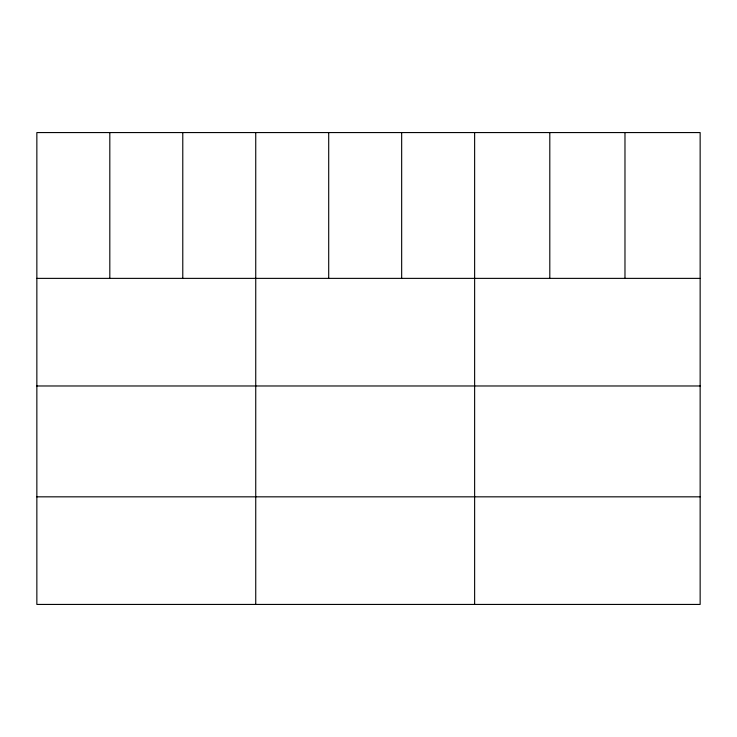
<?xml version="1.0" encoding="UTF-8"?>
<svg xmlns="http://www.w3.org/2000/svg" width="737" height="737" viewBox="0 0 737 737"><rect width="100%" height="100%" fill="white"/><g stroke="black" fill="none" stroke-linecap="round" stroke-linejoin="round"><path stroke-width="1.11" d="M700.15 278.374L700.15 604.432L36.85 604.432L36.85 132.568L700.15 132.568L700.15 278.374L36.85 278.374M36.85 385.976L700.15 385.976M36.85 496.83L700.15 496.83M624.976 132.568L624.976 278.374M549.802 132.568L549.802 278.374M474.628 132.568L474.628 604.432M401.665 132.568L401.665 278.374M328.702 132.568L328.702 278.374M255.739 132.568L255.739 604.432M182.776 132.568L182.776 278.374M109.813 132.568L109.813 278.374"/></g></svg>
